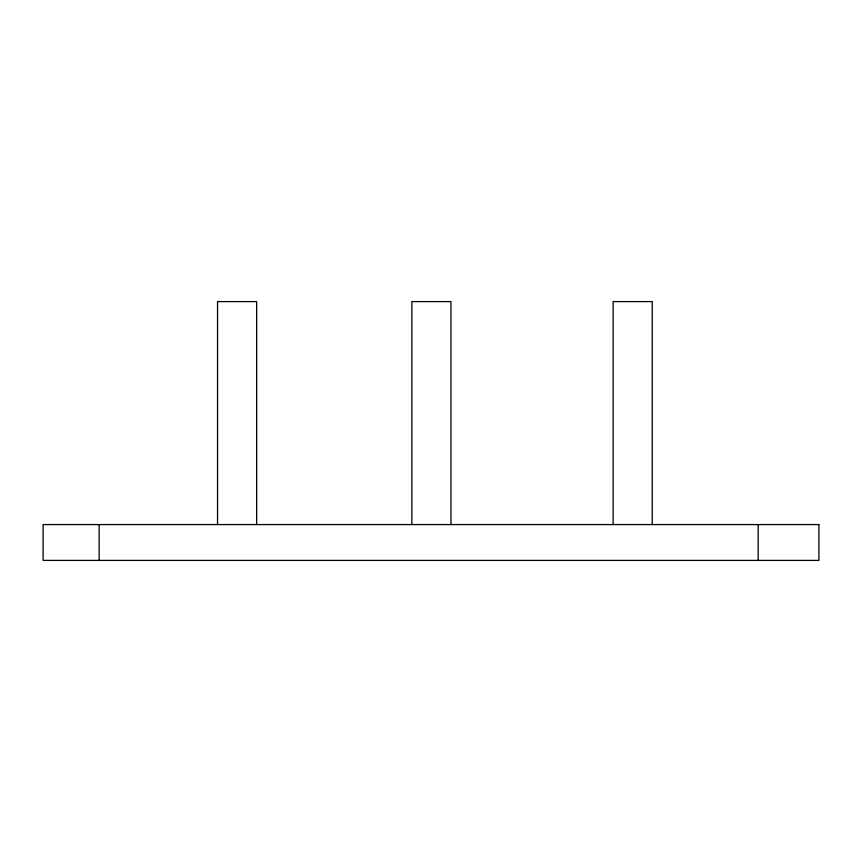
<?xml version="1.0" encoding="UTF-8"?>
<svg xmlns="http://www.w3.org/2000/svg" width="862" height="862" viewBox="0 0 862 862"><rect width="100%" height="100%" fill="white"/><g stroke="black" fill="none" stroke-linecap="round" stroke-linejoin="round"><path stroke-width="1.29" d="M758.183 524.57L758.183 560.408M652.232 524.57L652.232 301.592L613.141 301.592L613.141 524.57M450.966 524.57L450.966 301.592L411.864 301.592L411.864 524.57M256.639 524.57L256.639 301.592L217.547 301.592L217.547 524.57M99.141 524.57L99.141 560.408M818.9 524.57L43.1 524.57L43.1 560.408L818.9 560.408L818.9 524.57"/></g></svg>
